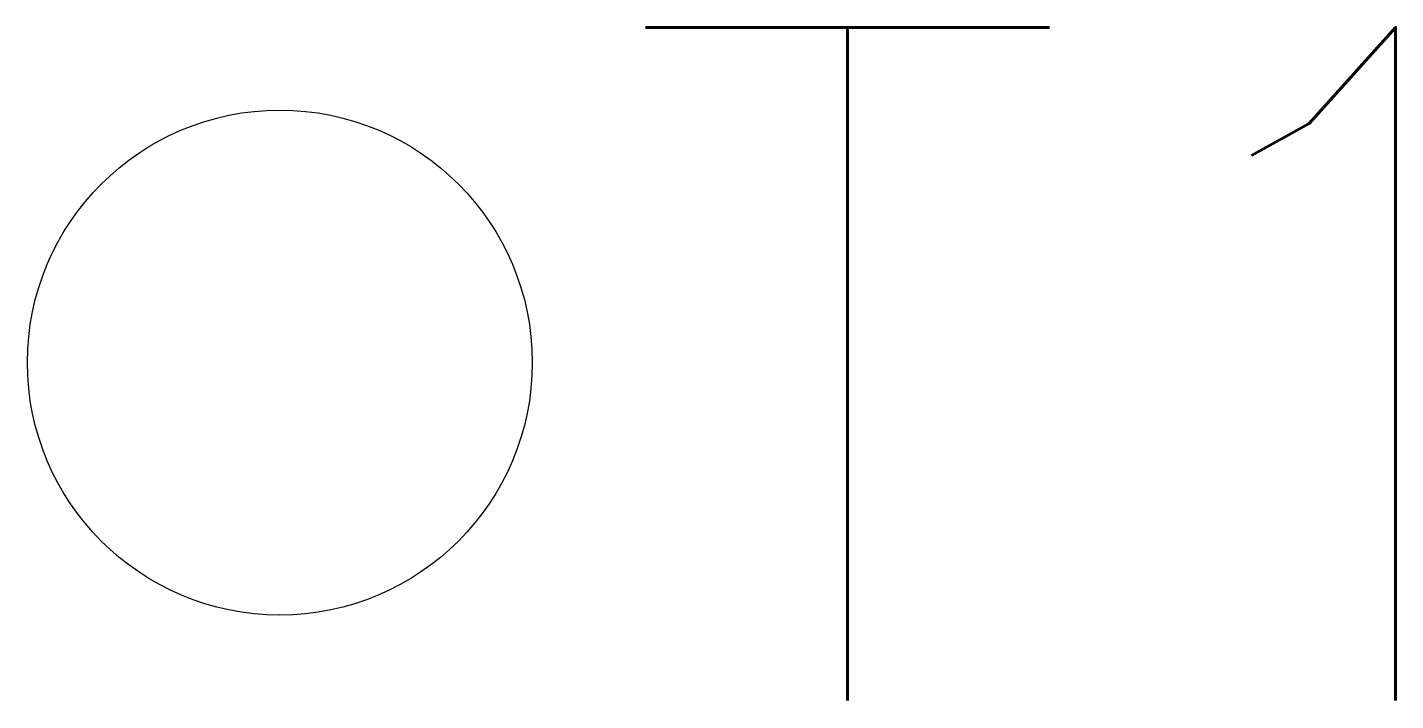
# Model space of a CAD drawing. Extents: x 272.15 to 276.21, y 166.86 to 168.86.
import ezdxf
from ezdxf.enums import TextEntityAlignment as Align

# ---------------------------------------------------------------- set-up
doc = ezdxf.new("R2010")
doc.units = 0
doc.header["$MEASUREMENT"] = 0
doc.layers.get('0').update_dxf_attribs({"linetype": 'CONTINUOUS'})
doc.styles.add('ROMANS', font='romans')

msp = doc.modelspace()

# ---------------------------------------------------------------- linework, layer by layer
at = {"linetype": 'Continuous'}
msp.add_circle((272.8978, 167.8618), 0.75, dxfattribs=at)

# ---------------------------------------------------------------- texts
at = {"lineweight": -3, "style": 'ROMANS'}
msp.add_attdef('T1', text='T1', height=2, dxfattribs=at).set_placement((273.8983, 167.8575), align=Align.MIDDLE_LEFT)

doc.saveas('drawing.dxf')
